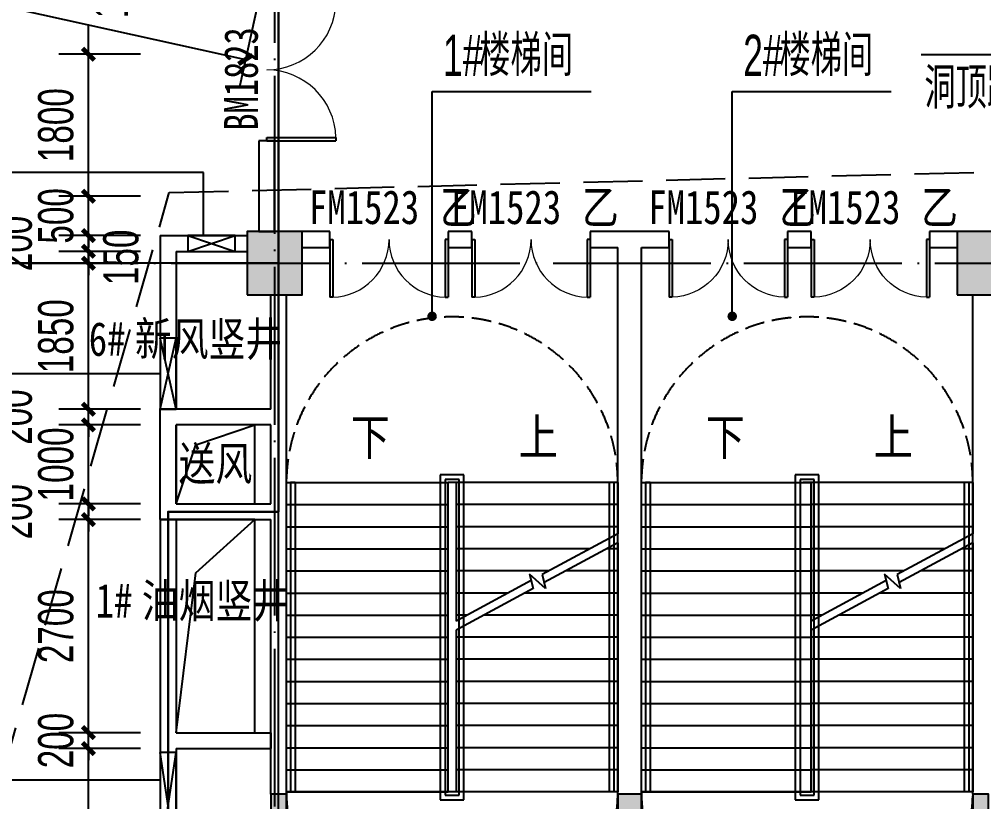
# Model space of a CAD drawing. Extents: x -409435 to 356702, y -107829 to 330904.
# Drawn here: x 20163 to 32389, y 98975 to 108892 of the extents above; entities that cross this region are included whole.
import ezdxf
from ezdxf.xclip import XClip

# ---------------------------------------------------------------- set-up
doc = ezdxf.new("R2010")
doc.units = 0
doc.header["$LTSCALE"] = 1000
doc.header["$MEASUREMENT"] = 0
doc.header["$XCLIPFRAME"] = 0
for name, pattern in [('104-14# 核心筒$0$DASH', [0.35, 0.25, -0.1]), ('104-14# 核心筒$0$DOTE', [2.42, 2, -0.2, 0.02, -0.2]), ('X-104 14#平面$0$109 3#平面$0$DASH', [0.35, 0.25, -0.1])]:
    doc.linetypes.add(name, pattern=pattern)
for name, color, linetype in [('01-标注_尺寸', 124, 'Continuous'), ('01-标注_符号', 200, 'Continuous'), ('02-TEXT_标注', 130, 'Continuous'), ('104-14# 核心筒$0$01-标注_符号', 200, 'Continuous'), ('104-14# 核心筒$0$02-TEXT_标注', 130, 'Continuous'), ('104-14# 核心筒$0$A-E_栏杆', 232, 'Continuous'), ('104-14# 核心筒$0$A-E_电梯', 171, 'Continuous'), ('104-14# 核心筒$0$A_AXIS-轴线', 36, '104-14# 核心筒$0$DOTE'), ('104-14# 核心筒$0$A_STR-砌块墙', 121, 'Continuous'), ('104-14# 核心筒$0$A_STR-砼柱', 51, 'Continuous'), ('104-14# 核心筒$0$DOOR_FIRE', 220, 'Continuous'), ('104-14# 核心筒$0$DOOR_FIRE_TEXT', 7, 'Continuous'), ('104-14# 核心筒$0$DUCT-新风管立管', 3, 'Continuous'), ('104-14# 核心筒$0$DUCT-新风管端线', 2, 'Continuous'), ('PUB_HATCH', 8, 'Continuous'), ('X-104 14#平面$0$01-标注_尺寸', 124, 'Continuous'), ('X-104 14#平面$0$01-标注_符号', 200, 'Continuous'), ('X-104 14#平面$0$02-TEXT_标注', 130, 'Continuous'), ('X-104 14#平面$0$02-TEXT_门窗', 151, 'Continuous'), ('X-104 14#平面$0$05-填充_天正', 26, 'Continuous'), ('X-104 14#平面$0$A-C_门', 150, 'Continuous'), ('X-104 14#平面$0$A-SUR_吊顶', 40, 'Continuous'), ('X-104 14#平面$0$A-TECH_暖通', 6, 'Continuous'), ('X-104 14#平面$0$A_STR-砌块墙', 121, 'Continuous'), ('X-104 14#平面$0$DUCT-新风管立管', 3, 'Continuous'), ('X-104 14#平面$0$DUCT-新风管端线', 2, 'Continuous'), ('建-标注-索引', 75, 'Continuous')]:
    doc.layers.add(name, color=color, linetype=linetype)
doc.layers.add('104-14# 核心筒$0$04-不打印_辅助线', color=165, linetype='Continuous', plot=False)
doc.layers.add('X-104 14#平面$0$000套内', color=226, linetype='Continuous', lineweight=30, plot=False)
doc.styles.add('104-14# 核心筒$0$_TCH_DIM', font='ros.shx', dxfattribs={"bigfont": 'jd.shx'})
doc.styles.add('104-14# 核心筒$0$_TCH_WINDOW', font='STXIHEI_0.TTF', dxfattribs={"width": 0.8, "height": 3.5})
doc.styles.add('104-14# 核心筒$0$Standard', font='STXIHEI_0.TTF', dxfattribs={"width": 0.8})
doc.styles.add('_TCH_DIM', font='ros.shx', dxfattribs={"width": 0.8, "height": 2, "bigfont": 'jd.shx'})
doc.styles.add('_TCH_DIM_T3', font='ros.shx', dxfattribs={"width": 0.705882, "bigfont": 'jd.shx'})
doc.styles.add('X-104 14#平面$0$_TCH_DIM', font='ros.shx', dxfattribs={"width": 0.8, "bigfont": 'jd.shx'})
doc.styles.add('X-104 14#平面$0$_TCH_DIM_T3', font='ros.shx', dxfattribs={"width": 0.8, "bigfont": 'jd.shx'})
doc.styles.add('X-104 14#平面$0$_TCH_WINDOW', font='STXIHEI_0.TTF', dxfattribs={"width": 0.75, "height": 3.5})
doc.styles.add('X-104 14#平面$0$Standard', font='STXIHEI_0.TTF', dxfattribs={"width": 0.8})
doc.dimstyles.new('_TCH_ARCH&&150', dxfattribs={"dimtxt": 446.25, "dimasz": 150, "dimexe": 375, "dimexo": 450, "dimgap": 189.375, "dimtad": 1, "dimdec": 0, "dimzin": 0, "dimdsep": 46, "dimtxsty": '_TCH_DIM_T3', "dimblk": 'ARCHTICK', "dimcen": 0.09, "dimclrt": 7, "dimazin": 2, "dimtfac": 1, "dimtdec": 0, "dimtix": 1, "dimtmove": 2, "dimatfit": 3, "dimfxl": 0, "dimtolj": 1, "dimtzin": 0, "dimarcsym": 0})
doc.dimstyles.new('X-104 14#平面$0$_TCH_ARCH&&150', dxfattribs={"dimtxt": 525, "dimasz": 150, "dimexe": 375, "dimexo": 450, "dimgap": 150, "dimtad": 1, "dimdec": 0, "dimzin": 0, "dimdsep": 46, "dimtxsty": 'X-104 14#平面$0$_TCH_DIM_T3', "dimblk": 'X-104 14#平面$0$_ArchTick', "dimcen": 0.09, "dimclrt": 7, "dimazin": 2, "dimtfac": 1, "dimtdec": 0, "dimtix": 1, "dimtmove": 2, "dimatfit": 3, "dimfxl": 0, "dimtolj": 1, "dimtzin": 0, "dimarcsym": 0})

# ---------------------------------------------------------------- blocks, each defined once
blk = doc.blocks.new('104-14# 核心筒$0$$DorLib2D$00000002')
for p, q in [((-0.5, 0), (-0.5, 0.4875)), ((-0.475, 0.4875), (-0.5, 0.4875)), ((-0.475, 0), (-0.475, 0.4875)), ((0.475, 0), (0.475, 0.4875)), ((0.475, 0.4875), (0.5, 0.4875)), ((0.5, 0), (0.5, 0.4875)), ((-0.5, 0), (-0.475, 0)), ((0.5, 0), (0.475, 0))]:
    blk.add_line(p, q)
at = {"lineweight": 13}
for centre, start, end in [((-0.4875, 0), 0, 88.53072), ((0.4875, 0), 91.46928, 180)]:
    blk.add_arc(centre, 0.4875, start, end, dxfattribs=at)
blk = doc.blocks.new('_FZH')
blk.add_lwpolyline([(-0.5, -0.5), (0.5, -0.5), (0.5, 0.5), (-0.5, 0.5)], close=True)
at = {"layer": 'PUB_HATCH'}
blk.add_solid([(-0.5, -0.5), (0.5, -0.5), (-0.5, 0.5), (0.5, 0.5)], dxfattribs=at)
blk = doc.blocks.new('104-14# 核心筒')
at = {"layer": '104-14# 核心筒$0$01-标注_符号'}
for points in [[(24575, 103160, 0, 0, 0), (24575, 98050, 0, 0, 0), (26725, 98050, 0, 0, 0), (26725, 101170, 120, 0, 0), (26725, 101620, 0, 0, 0)], [(26725, 103160, 0, 0, 0), (26725, 102350, 120, 0, 0), (26725, 101900, 0, 0, 0)], [(29075, 103160, 0, 0, 0), (29075, 98050, 0, 0, 0), (31225, 98050, 0, 0, 0), (31225, 101170, 120, 0, 0), (31225, 101620, 0, 0, 0)], [(31225, 103160, 0, 0, 0), (31225, 102350, 120, 0, 0), (31225, 101900, 0, 0, 0)]]:
    blk.add_lwpolyline(points, format="xyseb", dxfattribs=at)
at = {"layer": '104-14# 核心筒$0$04-不打印_辅助线', "linetype": '104-14# 核心筒$0$DASH'}
for centre, start, end in [((25650, 103020), 0, 180), ((30150, 103020), 0, 180), ((25650, 99100), 180, 0), ((30150, 99100), 180, 0)]:
    blk.add_arc(centre, 2100, start, end, dxfattribs=at)
at = {"layer": '104-14# 核心筒$0$A-E_栏杆'}
for p, q in [((25800, 103120), (25500, 103120)), ((25500, 103120), (25500, 99000)), ((25740, 103060), (25560, 103060)), ((25560, 103060), (25560, 99060)), ((25740, 99060), (25740, 103060)), ((25800, 99000), (25800, 103120)), ((30300, 103120), (30000, 103120)), ((30000, 103120), (30000, 99000)), ((30240, 103060), (30060, 103060)), ((30060, 103060), (30060, 99060)), ((30240, 99060), (30240, 103060)), ((30300, 99000), (30300, 103120)), ((23600, 103020), (23600, 99100)), ((23660, 103020), (23600, 103020)), ((23660, 103020), (23660, 99100)), ((27640, 103020), (27640, 99100)), ((27700, 103020), (27640, 103020)), ((27700, 103020), (27700, 99100)), ((28100, 103020), (28100, 99100)), ((28160, 103020), (28100, 103020)), ((28160, 103020), (28160, 99100)), ((32140, 103020), (32140, 99100)), ((32200, 103020), (32140, 103020)), ((32200, 103020), (32200, 99100)), ((23660, 99100), (23600, 99100)), ((25560, 99060), (25740, 99060)), ((27700, 99100), (27640, 99100)), ((28160, 99100), (28100, 99100)), ((30060, 99060), (30240, 99060)), ((32200, 99100), (32140, 99100)), ((25500, 99000), (25800, 99000)), ((30000, 99000), (30300, 99000))]:
    blk.add_line(p, q, dxfattribs=at)
at = {"layer": '104-14# 核心筒$0$A-E_电梯'}
for p, q in [((23550, 99100), (23550, 103020)), ((23550, 103020), (25600, 103020)), ((25700, 103020), (25600, 103020)), ((25600, 99100), (25600, 103020)), ((25700, 103020), (25700, 101263.8)), ((27750, 103020), (25700, 103020)), ((27750, 103020), (27750, 102369.8)), ((28050, 99100), (28050, 103020)), ((28050, 103020), (30200, 103020)), ((30200, 103020), (30100, 103020)), ((30200, 103020), (30200, 101263.8)), ((32250, 103020), (30200, 103020)), ((30200, 99100), (30200, 103020)), ((32250, 103020), (32250, 102369.8)), ((23550, 102740), (25600, 102740)), ((27750, 102740), (25700, 102740)), ((28050, 102740), (30200, 102740)), ((32250, 102740), (30200, 102740)), ((23550, 102460), (25600, 102460)), ((27750, 102460), (25700, 102460)), ((28050, 102460), (30200, 102460)), ((32250, 102460), (30200, 102460)), ((27750, 102369.8), (26792.1, 101853)), ((32250, 102369.8), (31292.1, 101853)), ((27750, 102256.2), (26816, 101752.3)), ((27750, 102256.2), (27750, 99100)), ((32250, 102256.2), (31316, 101752.3)), ((32250, 102256.2), (32250, 99100)), ((23550, 102180), (25600, 102180)), ((27398.2, 102180), (25700, 102180)), ((27750, 102180), (27608.8, 102180)), ((28050, 102180), (30200, 102180)), ((31898.2, 102180), (30200, 102180)), ((32250, 102180), (32108.8, 102180)), ((23550, 101900), (25600, 101900)), ((26879.2, 101900), (25700, 101900)), ((26833.3, 101679.4), (26632.3, 101858.2)), ((26632.3, 101858.2), (26675.4, 101676.5)), ((26792.1, 101853), (26833.3, 101679.4)), ((27750, 101900), (27089.8, 101900)), ((28050, 101900), (30200, 101900)), ((31379.2, 101900), (30200, 101900)), ((31333.3, 101679.4), (31132.3, 101858.2)), ((31132.3, 101858.2), (31175.4, 101676.5)), ((31292.1, 101853), (31333.3, 101679.4)), ((32250, 101900), (31589.8, 101900)), ((26651.5, 101777.2), (25700, 101263.8)), ((31151.5, 101777.2), (30200, 101263.8)), ((23550, 101620), (25600, 101620)), ((26675.4, 101676.5), (25700, 101150.2)), ((26360.2, 101620), (25700, 101620)), ((27750, 101620), (26570.8, 101620)), ((28050, 101620), (30200, 101620)), ((31175.4, 101676.5), (30200, 101150.2)), ((30860.2, 101620), (30200, 101620)), ((32250, 101620), (31070.8, 101620)), ((23550, 101340), (25600, 101340)), ((25841.2, 101340), (25700, 101340)), ((27750, 101340), (26051.8, 101340)), ((28050, 101340), (30200, 101340)), ((30341.2, 101340), (30200, 101340)), ((32250, 101340), (30551.8, 101340)), ((25700, 101150.2), (25700, 99100)), ((30200, 101150.2), (30200, 99100)), ((23550, 101060), (25600, 101060)), ((27750, 101060), (25700, 101060)), ((28050, 101060), (30200, 101060)), ((32250, 101060), (30200, 101060)), ((23550, 100780), (25600, 100780)), ((27750, 100780), (25700, 100780)), ((28050, 100780), (30200, 100780)), ((32250, 100780), (30200, 100780)), ((23550, 100500), (25600, 100500)), ((27750, 100500), (25700, 100500)), ((28050, 100500), (30200, 100500)), ((32250, 100500), (30200, 100500)), ((23550, 100220), (25600, 100220)), ((27750, 100220), (25700, 100220)), ((28050, 100220), (30200, 100220)), ((32250, 100220), (30200, 100220)), ((23550, 99940), (25600, 99940)), ((27750, 99940), (25700, 99940)), ((28050, 99940), (30200, 99940)), ((32250, 99940), (30200, 99940)), ((23550, 99660), (25600, 99660)), ((27750, 99660), (25700, 99660)), ((28050, 99660), (30200, 99660)), ((32250, 99660), (30200, 99660)), ((23550, 99380), (25600, 99380)), ((27750, 99380), (25700, 99380)), ((28050, 99380), (30200, 99380)), ((32250, 99380), (30200, 99380)), ((23550, 99100), (25600, 99100)), ((23550, 99100), (23550, 97200)), ((27750, 99100), (23550, 99100)), ((27750, 99100), (25700, 99100)), ((27750, 97000), (27750, 99100)), ((28050, 99100), (30200, 99100)), ((28050, 99100), (28050, 99070)), ((32250, 99100), (28050, 99100)), ((32250, 99100), (30200, 99100)), ((32250, 99070), (32250, 99100))]:
    blk.add_line(p, q, dxfattribs=at)
at = {"layer": '104-14# 核心筒$0$A_AXIS-轴线'}
for p, q in [((23400, 139633.6), (23400, 80554.9)), ((-9370.1, 105800), (120259.9, 105800))]:
    blk.add_line(p, q, dxfattribs=at)
at = {"layer": '104-14# 核心筒$0$A_STR-砌块墙'}
for p, q in [((24100, 106200), (23750, 106200)), ((24100, 106000), (24100, 106200)), ((25900, 106200), (25600, 106200)), ((25600, 106200), (25600, 106000)), ((25900, 106000), (25900, 106200)), ((27900, 106200), (27400, 106200)), ((27400, 106200), (27400, 106000)), ((28400, 106200), (27900, 106200)), ((28400, 106000), (28400, 106200)), ((30200, 106200), (29900, 106200)), ((29900, 106200), (29900, 106000)), ((30200, 106000), (30200, 106200)), ((32050, 106200), (31700, 106200)), ((31700, 106200), (31700, 106000)), ((23750, 106000), (24100, 106000)), ((25600, 106000), (25900, 106000)), ((27400, 106000), (27750, 106000)), ((27750, 99070), (27750, 106000)), ((28050, 106000), (28400, 106000)), ((28050, 99070), (28050, 106000)), ((29900, 106000), (30200, 106000)), ((31700, 106000), (32050, 106000)), ((23350, 103950), (23350, 105400)), ((23550, 103850), (23550, 105400)), ((32250, 103350), (32250, 105400)), ((23350, 103950), (21950, 103950)), ((21950, 102550), (21950, 103950)), ((23550, 102650), (23550, 103850)), ((23350, 103750), (22150, 103750)), ((22150, 102750), (22150, 103750)), ((23350, 102750), (23350, 103750)), ((32250, 103150), (32250, 103350)), ((32250, 101100), (32250, 103150)), ((22150, 102750), (23350, 102750)), ((23550, 99070), (23550, 102650)), ((21950, 102550), (23350, 102550)), ((23350, 99070), (23350, 102550)), ((32250, 99950), (32250, 101100)), ((32250, 99070), (32250, 99950))]:
    blk.add_line(p, q, dxfattribs=at)
at = {"layer": '104-14# 核心筒$0$DUCT-新风管立管'}
for p, q in [((23150, 103750), (22150, 103750)), ((22150, 103750), (22150, 102750)), ((23150, 102750), (23150, 103750)), ((22150, 102750), (23150, 102750))]:
    blk.add_line(p, q, dxfattribs=at)
at = {"layer": '104-14# 核心筒$0$DUCT-新风管端线'}
for p, q in [((22400, 103500), (23150, 103750)), ((22150, 102750), (22400, 103500))]:
    blk.add_line(p, q, dxfattribs=at)
at = {"layer": '104-14# 核心筒$0$A_STR-砼柱'}
for p, xscale, yscale, zscale in [((23400, 105800), 700, 800, 800), ((32400, 105800), 700, 800, 800), ((23450, 98845), 200, 450, 450), ((27900, 98870), 300, 400, 400), ((32350, 98845), 200, 450, 450)]:
    blk.add_blockref('_FZH', p, dxfattribs=dict(at, xscale=xscale, yscale=yscale, zscale=zscale))
at = {"layer": '104-14# 核心筒$0$DOOR_FIRE', "yscale": 1500, "zscale": 200, "rotation": 180.000000000012}
for p, xscale in [((24850, 106100), 1500), ((26650, 106100), 1500), ((29150, 106100), -1500), ((30950, 106100), -1500)]:
    blk.add_blockref('104-14# 核心筒$0$$DorLib2D$00000002', p, dxfattribs=dict(at, xscale=xscale))
at = {"layer": '104-14# 核心筒$0$02-TEXT_标注', "style": '104-14# 核心筒$0$_TCH_DIM'}
for s, p in [('下', (24365.4, 103317.5)), ('上', (26495.1, 103317.5)), ('下', (28865.4, 103317.5)), ('上', (30995.1, 103317.5))]:
    blk.add_text(s, height=520.9, dxfattribs=at).set_placement(p)
at = {"layer": '104-14# 核心筒$0$02-TEXT_标注', "style": '104-14# 核心筒$0$Standard', "width": 0.8}
blk.add_text('送风', height=428.14, dxfattribs=at).set_placement((22182.6, 103046.8))
at = {"layer": '104-14# 核心筒$0$DOOR_FIRE_TEXT', "style": '104-14# 核心筒$0$_TCH_WINDOW', "width": 0.8}
for s, height, p in [('FM1523', 428.14, (23834.8, 106296.8)), ('乙', 428.1, (25494.7, 106296.8)), ('FM1523', 428.14, (25634.8, 106296.8)), ('乙', 428.1, (27294.7, 106296.8)), ('FM1523', 428.14, (28134.8, 106296.8)), ('乙', 428.1, (29794.7, 106296.8)), ('FM1523', 428.14, (29934.8, 106296.8)), ('乙', 428.1, (31594.7, 106296.8))]:
    blk.add_text(s, height=height, dxfattribs=at).set_placement(p)
blk = doc.blocks.new('*U432')
blk.add_lwpolyline([(200, 0), (200, 1350), (0, 1350), (0, 0), (200, 0), (0, 1350), (0, 0), (200, 1350)])
blk = doc.blocks.new('*U422')
blk.add_lwpolyline([(200, 0), (200, 900), (0, 900), (0, 0), (200, 0), (0, 900), (0, 0), (200, 900)])
blk = doc.blocks.new('*U421')
blk.add_lwpolyline([(200, 0), (200, 600), (0, 600), (0, 0), (200, 0), (0, 600), (0, 0), (200, 600)])
blk = doc.blocks.new('X-104 14#平面$0$sdfjladfiididid')
at = {"layer": 'X-104 14#平面$0$A-TECH_暖通', "rotation": 270}
blk.add_blockref('*U421', (22300, 106150), dxfattribs=at)
at = {"layer": 'X-104 14#平面$0$A-TECH_暖通'}
for name, p in [('*U422', (21950, 103950)), ('*U432', (21950, 98250))]:
    blk.add_blockref(name, p, dxfattribs=at)
blk = doc.blocks.new('X-104 14#平面$0$$DorLib2D$00000002')
for p, q in [((-0.5, 0), (-0.5, 0.4875)), ((-0.475, 0.4875), (-0.5, 0.4875)), ((-0.475, 0), (-0.475, 0.4875)), ((0.475, 0), (0.475, 0.4875)), ((0.475, 0.4875), (0.5, 0.4875)), ((0.5, 0), (0.5, 0.4875)), ((-0.5, 0), (-0.475, 0)), ((0.5, 0), (0.475, 0))]:
    blk.add_line(p, q)
at = {"lineweight": 13}
for centre, start, end in [((-0.4875, 0), 0, 88.53072), ((0.4875, 0), 91.46928, 180)]:
    blk.add_arc(centre, 0.4875, start, end, dxfattribs=at)
blk = doc.blocks.new('X-104 14#平面$0$_ArchTick')
at = {"color": 0, "linetype": 'ByBlock', "const_width": 0.4}
blk.add_lwpolyline([(-0.5, -0.5), (0.5, 0.5)], dxfattribs=at)
blk = doc.blocks.new('*D2641')
at = {"layer": 'Defpoints', "color": 0, "transparency": 16777216}
for p in [(18067, 110740), (23297, 109590), (23031, 108382)]:
    blk.add_point(p, dxfattribs=at)
at = {"layer": 'X-104 14#平面$0$01-标注_尺寸', "color": 0, "lineweight": -2, "transparency": 16777216}
for p, q in [((17970, 110300), (17721, 109165)), ((17801, 109532), (23031, 108382)), ((23200, 109150), (22951, 108015))]:
    blk.add_line(p, q, dxfattribs=at)
at = {"layer": 'X-104 14#平面$0$01-标注_尺寸', "color": 0, "lineweight": -2, "transparency": 16777216, "xscale": 150, "yscale": 150, "zscale": 150}
for p, rotation in [((17801, 109532), 167.598851300671), ((23031, 108382), 347.5988513006709)]:
    blk.add_blockref('X-104 14#平面$0$_ArchTick', p, dxfattribs=dict(at, rotation=rotation))
at = {"layer": 'X-104 14#平面$0$01-标注_尺寸', "color": 7, "transparency": 16777216, "insert": (20505, 109360), "char_height": 525, "attachment_point": 5, "rotation": 347.5989, "style": 'X-104 14#平面$0$_TCH_DIM_T3'}
blk.add_mtext('\\A1;5355', dxfattribs=at)
blk = doc.blocks.new('ddcc')
at = {"layer": '01-标注_符号'}
blk.add_line((35057, 108443), (31596, 108443), dxfattribs=at)
at = {"layer": '02-TEXT_标注', "style": '_TCH_DIM', "width": 0.8}
blk.add_text('洞顶距梁底', height=520.9, dxfattribs=at).set_placement((31638, 107761))
blk = doc.blocks.new('sjdfadsfiididdi')
at = {"layer": '建-标注-索引'}
for p, q in [((22500, 106951), (17075, 106951)), ((22500, 106150), (22500, 106951)), ((20819, 104400), (16893, 104400)), ((21950, 104400), (20819, 104400)), ((21113, 99249), (17095, 99249)), ((21950, 99249), (21113, 99249))]:
    blk.add_line(p, q, dxfattribs=at)
blk = doc.blocks.new('_ArchTick')
at = {"color": 0, "linetype": 'ByBlock', "const_width": 0.4}
blk.add_lwpolyline([(-0.5, -0.5), (0.5, 0.5)], dxfattribs=at)
blk = doc.blocks.new('*D1303')
at = {"layer": '01-标注_尺寸', "color": 0, "lineweight": -2, "transparency": 16777216}
for p, q in [((21700, 110300), (20665, 110300)), ((21040, 110300), (21040, 109937)), ((21040, 108450), (21040, 108813)), ((21700, 108450), (20665, 108450))]:
    blk.add_line(p, q, dxfattribs=at)
at = {"layer": 'Defpoints', "color": 0, "transparency": 16777216}
for p in [(21040, 110300), (22150, 110300), (22150, 108450)]:
    blk.add_point(p, dxfattribs=at)
at = {"layer": '01-标注_尺寸', "color": 0, "lineweight": -2, "transparency": 16777216, "xscale": 150, "yscale": 150, "zscale": 150}
for p, rotation in [((21040, 110300), 90), ((21040, 108450), 270)]:
    blk.add_blockref('_ArchTick', p, dxfattribs=dict(at, rotation=rotation))
at = {"layer": '01-标注_尺寸', "color": 7, "transparency": 16777216, "insert": (21323, 109375), "char_height": 446.2, "attachment_point": 5, "rotation": 90, "style": '_TCH_DIM_T3'}
blk.add_mtext('\\A1;1850', dxfattribs=at)
blk = doc.blocks.new('*D1304')
at = {"layer": '01-标注_尺寸', "color": 0, "lineweight": -2, "transparency": 16777216}
for p, q in [((21700, 108450), (20665, 108450)), ((21040, 106650), (21040, 108450)), ((21700, 106650), (20665, 106650))]:
    blk.add_line(p, q, dxfattribs=at)
at = {"layer": 'Defpoints', "color": 0, "transparency": 16777216}
for p in [(21040, 108450), (22150, 108450), (22150, 106650)]:
    blk.add_point(p, dxfattribs=at)
at = {"layer": '01-标注_尺寸', "color": 0, "lineweight": -2, "transparency": 16777216, "xscale": 150, "yscale": 150, "zscale": 150}
for p, rotation in [((21040, 108450), 90), ((21040, 106650), 270)]:
    blk.add_blockref('_ArchTick', p, dxfattribs=dict(at, rotation=rotation))
at = {"layer": '01-标注_尺寸', "color": 7, "transparency": 16777216, "insert": (20628, 107550), "char_height": 446.2, "attachment_point": 5, "rotation": 90, "style": '_TCH_DIM_T3'}
blk.add_mtext('\\A1;1800', dxfattribs=at)
blk = doc.blocks.new('*D1305')
at = {"layer": '01-标注_尺寸', "color": 0, "lineweight": -2, "transparency": 16777216}
for p, q in [((21040, 106650), (21040, 106800)), ((21700, 106650), (20665, 106650)), ((21040, 106150), (21040, 106650)), ((21700, 106150), (20665, 106150)), ((21040, 106150), (21040, 106000))]:
    blk.add_line(p, q, dxfattribs=at)
at = {"layer": 'Defpoints', "color": 0, "transparency": 16777216}
for p in [(21040, 106650), (22150, 106650), (22150, 106150)]:
    blk.add_point(p, dxfattribs=at)
at = {"layer": '01-标注_尺寸', "color": 0, "lineweight": -2, "transparency": 16777216, "xscale": 150, "yscale": 150, "zscale": 150}
for p, rotation in [((21040, 106650), 270), ((21040, 106150), 90)]:
    blk.add_blockref('_ArchTick', p, dxfattribs=dict(at, rotation=rotation))
at = {"layer": '01-标注_尺寸', "color": 7, "transparency": 16777216, "insert": (20628, 106400), "char_height": 446.2, "attachment_point": 5, "rotation": 90, "style": '_TCH_DIM_T3'}
blk.add_mtext('\\A1;500', dxfattribs=at)
blk = doc.blocks.new('*D1306')
at = {"layer": '01-标注_尺寸', "color": 0, "lineweight": -2, "transparency": 16777216}
for p, q in [((21040, 106150), (21040, 106300)), ((21700, 106150), (20665, 106150)), ((21040, 105950), (21040, 106150)), ((21700, 105950), (20665, 105950)), ((21040, 105950), (21040, 105800))]:
    blk.add_line(p, q, dxfattribs=at)
at = {"layer": 'Defpoints', "color": 0, "transparency": 16777216}
for p in [(21040, 106150), (22150, 106150), (22150, 105950)]:
    blk.add_point(p, dxfattribs=at)
at = {"layer": '01-标注_尺寸', "color": 0, "lineweight": -2, "transparency": 16777216, "xscale": 150, "yscale": 150, "zscale": 150}
for p, rotation in [((21040, 106150), 270), ((21040, 105950), 90)]:
    blk.add_blockref('_ArchTick', p, dxfattribs=dict(at, rotation=rotation))
at = {"layer": '01-标注_尺寸', "color": 7, "transparency": 16777216, "insert": (20103, 106050), "char_height": 446.2, "attachment_point": 5, "rotation": 90, "style": '_TCH_DIM_T3'}
blk.add_mtext('\\A1;200', dxfattribs=at)
blk = doc.blocks.new('*D1307')
at = {"layer": '01-标注_尺寸', "color": 0, "lineweight": -2, "transparency": 16777216}
for p, q in [((21040, 105950), (21040, 106100)), ((21700, 105950), (20665, 105950)), ((21040, 105800), (21040, 105950)), ((21700, 105800), (20665, 105800)), ((21040, 105800), (21040, 105650))]:
    blk.add_line(p, q, dxfattribs=at)
at = {"layer": 'Defpoints', "color": 0, "transparency": 16777216}
for p in [(21040, 105950), (22150, 105950), (22150, 105800)]:
    blk.add_point(p, dxfattribs=at)
at = {"layer": '01-标注_尺寸', "color": 0, "lineweight": -2, "transparency": 16777216, "xscale": 150, "yscale": 150, "zscale": 150}
for p, rotation in [((21040, 105950), 270), ((21040, 105800), 90)]:
    blk.add_blockref('_ArchTick', p, dxfattribs=dict(at, rotation=rotation))
at = {"layer": '01-标注_尺寸', "color": 7, "transparency": 16777216, "insert": (21453, 105875), "char_height": 446.2, "attachment_point": 5, "rotation": 90, "style": '_TCH_DIM_T3'}
blk.add_mtext('\\A1;150', dxfattribs=at)
blk = doc.blocks.new('*D1308')
at = {"layer": '01-标注_尺寸', "color": 0, "lineweight": -2, "transparency": 16777216}
for p, q in [((21700, 105800), (20665, 105800)), ((21040, 103950), (21040, 105800)), ((21700, 103950), (20665, 103950))]:
    blk.add_line(p, q, dxfattribs=at)
at = {"layer": 'Defpoints', "color": 0, "transparency": 16777216}
for p in [(21040, 105800), (22150, 105800), (22150, 103950)]:
    blk.add_point(p, dxfattribs=at)
at = {"layer": '01-标注_尺寸', "color": 0, "lineweight": -2, "transparency": 16777216, "xscale": 150, "yscale": 150, "zscale": 150}
for p, rotation in [((21040, 105800), 90), ((21040, 103950), 270)]:
    blk.add_blockref('_ArchTick', p, dxfattribs=dict(at, rotation=rotation))
at = {"layer": '01-标注_尺寸', "color": 7, "transparency": 16777216, "insert": (20628, 104875), "char_height": 446.2, "attachment_point": 5, "rotation": 90, "style": '_TCH_DIM_T3'}
blk.add_mtext('\\A1;1850', dxfattribs=at)
blk = doc.blocks.new('*D1309')
at = {"layer": '01-标注_尺寸', "color": 0, "lineweight": -2, "transparency": 16777216}
for p, q in [((21040, 103950), (21040, 104100)), ((21700, 103950), (20665, 103950)), ((21040, 103750), (21040, 103950)), ((21700, 103750), (20665, 103750)), ((21040, 103750), (21040, 103600))]:
    blk.add_line(p, q, dxfattribs=at)
at = {"layer": 'Defpoints', "color": 0, "transparency": 16777216}
for p in [(21040, 103950), (22150, 103950), (22150, 103750)]:
    blk.add_point(p, dxfattribs=at)
at = {"layer": '01-标注_尺寸', "color": 0, "lineweight": -2, "transparency": 16777216, "xscale": 150, "yscale": 150, "zscale": 150}
for p, rotation in [((21040, 103950), 270), ((21040, 103750), 90)]:
    blk.add_blockref('_ArchTick', p, dxfattribs=dict(at, rotation=rotation))
at = {"layer": '01-标注_尺寸', "color": 7, "transparency": 16777216, "insert": (20103, 103850), "char_height": 446.2, "attachment_point": 5, "rotation": 90, "style": '_TCH_DIM_T3'}
blk.add_mtext('\\A1;200', dxfattribs=at)
blk = doc.blocks.new('*D1310')
at = {"layer": '01-标注_尺寸', "color": 0, "lineweight": -2, "transparency": 16777216}
for p, q in [((21040, 103750), (21040, 103900)), ((21700, 103750), (20665, 103750)), ((21040, 102750), (21040, 103750)), ((21700, 102750), (20665, 102750)), ((21040, 102750), (21040, 102600))]:
    blk.add_line(p, q, dxfattribs=at)
at = {"layer": 'Defpoints', "color": 0, "transparency": 16777216}
for p in [(21040, 103750), (22150, 103750), (22150, 102750)]:
    blk.add_point(p, dxfattribs=at)
at = {"layer": '01-标注_尺寸', "color": 0, "lineweight": -2, "transparency": 16777216, "xscale": 150, "yscale": 150, "zscale": 150}
for p, rotation in [((21040, 103750), 270), ((21040, 102750), 90)]:
    blk.add_blockref('_ArchTick', p, dxfattribs=dict(at, rotation=rotation))
at = {"layer": '01-标注_尺寸', "color": 7, "transparency": 16777216, "insert": (20628, 103250), "char_height": 446.2, "attachment_point": 5, "rotation": 90, "style": '_TCH_DIM_T3'}
blk.add_mtext('\\A1;1000', dxfattribs=at)
blk = doc.blocks.new('*D1311')
at = {"layer": '01-标注_尺寸', "color": 0, "lineweight": -2, "transparency": 16777216}
for p, q in [((21040, 102750), (21040, 102900)), ((21700, 102750), (20665, 102750)), ((21040, 102550), (21040, 102750)), ((21700, 102550), (20665, 102550)), ((21040, 102550), (21040, 102400))]:
    blk.add_line(p, q, dxfattribs=at)
at = {"layer": 'Defpoints', "color": 0, "transparency": 16777216}
for p in [(21040, 102750), (22150, 102750), (22150, 102550)]:
    blk.add_point(p, dxfattribs=at)
at = {"layer": '01-标注_尺寸', "color": 0, "lineweight": -2, "transparency": 16777216, "xscale": 150, "yscale": 150, "zscale": 150}
for p, rotation in [((21040, 102750), 270), ((21040, 102550), 90)]:
    blk.add_blockref('_ArchTick', p, dxfattribs=dict(at, rotation=rotation))
at = {"layer": '01-标注_尺寸', "color": 7, "transparency": 16777216, "insert": (20103, 102650), "char_height": 446.2, "attachment_point": 5, "rotation": 90, "style": '_TCH_DIM_T3'}
blk.add_mtext('\\A1;200', dxfattribs=at)
blk = doc.blocks.new('*D1312')
at = {"layer": '01-标注_尺寸', "color": 0, "lineweight": -2, "transparency": 16777216}
for p, q in [((21700, 102550), (20665, 102550)), ((21040, 99850), (21040, 102550)), ((21700, 99850), (20665, 99850))]:
    blk.add_line(p, q, dxfattribs=at)
at = {"layer": 'Defpoints', "color": 0, "transparency": 16777216}
for p in [(21040, 102550), (22150, 102550), (22150, 99850)]:
    blk.add_point(p, dxfattribs=at)
at = {"layer": '01-标注_尺寸', "color": 0, "lineweight": -2, "transparency": 16777216, "xscale": 150, "yscale": 150, "zscale": 150}
for p, rotation in [((21040, 102550), 90), ((21040, 99850), 270)]:
    blk.add_blockref('_ArchTick', p, dxfattribs=dict(at, rotation=rotation))
at = {"layer": '01-标注_尺寸', "color": 7, "transparency": 16777216, "insert": (20628, 101200), "char_height": 446.2, "attachment_point": 5, "rotation": 90, "style": '_TCH_DIM_T3'}
blk.add_mtext('\\A1;2700', dxfattribs=at)
blk = doc.blocks.new('*D1313')
at = {"layer": '01-标注_尺寸', "color": 0, "lineweight": -2, "transparency": 16777216}
for p, q in [((21040, 99850), (21040, 100000)), ((21700, 99850), (20665, 99850)), ((21040, 99650), (21040, 99850)), ((21700, 99650), (20665, 99650)), ((21040, 99650), (21040, 99500))]:
    blk.add_line(p, q, dxfattribs=at)
at = {"layer": 'Defpoints', "color": 0, "transparency": 16777216}
for p in [(21040, 99850), (22150, 99850), (22150, 99650)]:
    blk.add_point(p, dxfattribs=at)
at = {"layer": '01-标注_尺寸', "color": 0, "lineweight": -2, "transparency": 16777216, "xscale": 150, "yscale": 150, "zscale": 150}
for p, rotation in [((21040, 99850), 270), ((21040, 99650), 90)]:
    blk.add_blockref('_ArchTick', p, dxfattribs=dict(at, rotation=rotation))
at = {"layer": '01-标注_尺寸', "color": 7, "transparency": 16777216, "insert": (20628, 99750), "char_height": 446.2, "attachment_point": 5, "rotation": 90, "style": '_TCH_DIM_T3'}
blk.add_mtext('\\A1;200', dxfattribs=at)
blk = doc.blocks.new('*D1314')
at = {"layer": '01-标注_尺寸', "color": 0, "lineweight": -2, "transparency": 16777216}
for p, q in [((21700, 99650), (20665, 99650)), ((21040, 97000), (21040, 99650)), ((21700, 97000), (20665, 97000))]:
    blk.add_line(p, q, dxfattribs=at)
at = {"layer": 'Defpoints', "color": 0, "transparency": 16777216}
for p in [(21040, 99650), (22150, 99650), (22150, 97000)]:
    blk.add_point(p, dxfattribs=at)
at = {"layer": '01-标注_尺寸', "color": 0, "lineweight": -2, "transparency": 16777216, "xscale": 150, "yscale": 150, "zscale": 150}
for p, rotation in [((21040, 99650), 90), ((21040, 97000), 270)]:
    blk.add_blockref('_ArchTick', p, dxfattribs=dict(at, rotation=rotation))
at = {"layer": '01-标注_尺寸', "color": 7, "transparency": 16777216, "insert": (20628, 98325), "char_height": 446.2, "attachment_point": 5, "rotation": 90, "style": '_TCH_DIM_T3'}
blk.add_mtext('\\A1;2650', dxfattribs=at)
blk = doc.blocks.new('X-104 14#平面')
at = {"layer": 'X-104 14#平面$0$000套内'}
blk.add_lwpolyline([(23450, 85694.7), (-5822.8, 84416.6), (-2618.1, 99493.5), (5804.2, 97703.3), (8513.6, 110450), (23450, 110450), (23450, 102650), (22050, 102650), (22050, 96900), (23450, 96900)], close=True, dxfattribs=at)
at = {"layer": 'X-104 14#平面$0$01-标注_符号'}
for p, q in [((25395.9, 105127.4), (25395.9, 107978.5)), ((25395.9, 107978.5), (27411.7, 107978.5)), ((29200.6, 105127.4), (29200.6, 107978.5)), ((29200.6, 107978.5), (31216.4, 107978.5))]:
    blk.add_line(p, q, dxfattribs=at)
at = {"layer": 'X-104 14#平面$0$01-标注_符号', "const_width": 60}
for points in [[(25395.9, 105097.4, 1), (25395.9, 105157.4, 1)], [(29200.6, 105097.4, 1), (29200.6, 105157.4, 1)]]:
    blk.add_lwpolyline(points, format="xyb", close=True, dxfattribs=at)
at = {"layer": 'X-104 14#平面$0$05-填充_天正'}
blk.add_lwpolyline([(20640.3, 85572), (23450, 85694.7), (23450, 105800), (19757.1, 105800)], dxfattribs=at)
at = {"layer": 'X-104 14#平面$0$A-SUR_吊顶', "linetype": 'X-104 14#平面$0$109 3#平面$0$DASH', "ltscale": 3}
blk.add_lwpolyline([(82466.9, 86681.8), (83499.8, 89365.9), (52926.6, 88084.7), (53491, 90739.8), (17309.3, 90108.2), (22065.4, 106694.6), (62738.3, 107720), (62307.5, 106691.2), (92309.4, 108057.1)], dxfattribs=at)
at = {"layer": 'X-104 14#平面$0$A_STR-砌块墙'}
for p, q in [((23400, 107350), (23200, 107350)), ((23200, 107350), (23200, 106200)), ((23400, 106200), (23400, 107350)), ((21950, 106150), (21950, 103950)), ((21950, 106150), (23050, 106150)), ((23050, 106150), (23050, 105950)), ((23200, 106200), (23400, 106200)), ((22150, 105950), (22150, 103950)), ((22150, 105950), (23050, 105950)), ((22150, 103950), (21950, 103950)), ((21950, 102550), (21950, 99750)), ((22150, 102550), (21950, 102550)), ((22150, 102550), (22150, 99850)), ((22150, 99850), (23350, 99850)), ((23350, 99850), (23350, 99650)), ((21950, 99750), (21950, 96800)), ((22150, 99650), (23350, 99650)), ((22150, 99650), (22150, 97000))]:
    blk.add_line(p, q, dxfattribs=at)
at = {"layer": 'X-104 14#平面$0$DUCT-新风管立管'}
for p, q in [((23150, 102550), (22150, 102550)), ((22150, 102550), (22150, 99850)), ((23150, 99850), (23150, 102550)), ((22150, 99850), (23150, 99850))]:
    blk.add_line(p, q, dxfattribs=at)
at = {"layer": 'X-104 14#平面$0$DUCT-新风管端线'}
for p, q in [((22400, 101875), (23150, 102550)), ((22150, 99850), (22400, 101875))]:
    blk.add_line(p, q, dxfattribs=at)
ref = blk.add_blockref('104-14# 核心筒', (0, 0))
XClip(ref).set_block_clipping_path([(-38664.3623821461, -25500), (139216.5485069363, 330900)])
blk.add_blockref('X-104 14#平面$0$sdfjladfiididid', (0, 0))
at = {"layer": 'X-104 14#平面$0$A-C_门'}
ref = blk.add_blockref('X-104 14#平面$0$$DorLib2D$00000002', (23300, 108250), dxfattribs=dict(at, xscale=-1800, yscale=-1800, zscale=200, rotation=90))
ref.add_attrib('A', 'BM1823', (23187.5, 107480.1), dxfattribs={"layer": 'X-104 14#平面$0$02-TEXT_门窗', "height": 428.14, "rotation": 90, "style": 'X-104 14#平面$0$_TCH_WINDOW', "width": 0.75})
at = {"layer": 'X-104 14#平面$0$02-TEXT_标注'}
for s, height, style, width, p in [('1#', 525, 'X-104 14#平面$0$_TCH_DIM', 0.64, (25535, 108171)), ('楼梯间', 520.93, 'X-104 14#平面$0$_TCH_DIM', 0.8, (25994.2, 108171)), ('2#', 525, 'X-104 14#平面$0$_TCH_DIM', 0.64, (29339.7, 108171)), ('楼梯间', 520.93, 'X-104 14#平面$0$_TCH_DIM', 0.8, (29798.9, 108171)), ('6#', 428.14, 'X-104 14#平面$0$Standard', 0.8, (21044.1, 104626.4)), ('新风竖井', 428.14, 'X-104 14#平面$0$Standard', 0.8, (21628.2, 104626.4)), ('1#', 428.14, 'X-104 14#平面$0$Standard', 0.8, (21132, 101309.5)), ('油烟竖井', 428.14, 'X-104 14#平面$0$Standard', 0.8, (21716.1, 101309.5))]:
    blk.add_text(s, height=height, dxfattribs=dict(at, style=style, width=width)).set_placement(p)
at = {"layer": 'X-104 14#平面$0$01-标注_尺寸'}
dim = blk.add_aligned_dim(p1=(18066.6, 110739.5), p2=(23296.6, 109589.5), distance=-1236.6, dimstyle='X-104 14#平面$0$_TCH_ARCH&&150', dxfattribs=at)
dim.commit()
dim.dimension.update_dxf_attribs({"geometry": '*D2641', "text_midpoint": (20504.7, 109359.6)})

msp = doc.modelspace()

# ---------------------------------------------------------------- block references
for name in ['X-104 14#平面', 'ddcc', 'sjdfadsfiididdi']:
    msp.add_blockref(name, (0, 0))

# ---------------------------------------------------------------- dimensions: what is measured, and where the dimension line sits
at = {"layer": '01-标注_尺寸'}
for base, p1, p2, picture, middle in [((21040.3, 110300), (22150, 108450), (22150, 110300), '*D1303', (21322.6, 109375)), ((21040.3, 106150), (22150, 105950), (22150, 106150), '*D1306', (20102.8, 106050)), ((21040.3, 105950), (22150, 105800), (22150, 105950), '*D1307', (21452.8, 105875)), ((21040.3, 103950), (22150, 103750), (22150, 103950), '*D1309', (20102.8, 103850)), ((21040.3, 102750), (22150, 102550), (22150, 102750), '*D1311', (20102.8, 102650))]:
    dim = msp.add_linear_dim(base=base, p1=p1, p2=p2, angle=90, dimstyle='_TCH_ARCH&&150', dxfattribs=at)
    dim.commit()
    dim.dimension.update_dxf_attribs({"geometry": picture, "text_midpoint": middle, "dimtype": 161})
for p1, p2, picture, middle in [((22150, 106650), (22150, 108450), '*D1304', (20627.8, 107550)), ((22150, 106150), (22150, 106650), '*D1305', (20627.8, 106400)), ((22150, 103950), (22150, 105800), '*D1308', (20627.8, 104875)), ((22150, 102750), (22150, 103750), '*D1310', (20627.8, 103250)), ((22150, 99850), (22150, 102550), '*D1312', (20627.8, 101200)), ((22150, 99650), (22150, 99850), '*D1313', (20627.8, 99750)), ((22150, 97000), (22150, 99650), '*D1314', (20627.8, 98325))]:
    dim = msp.add_aligned_dim(p1=p1, p2=p2, distance=1109.7, dimstyle='_TCH_ARCH&&150', dxfattribs=at)
    dim.commit()
    dim.dimension.update_dxf_attribs({"geometry": picture, "text_midpoint": middle})

doc.saveas('drawing.dxf')
